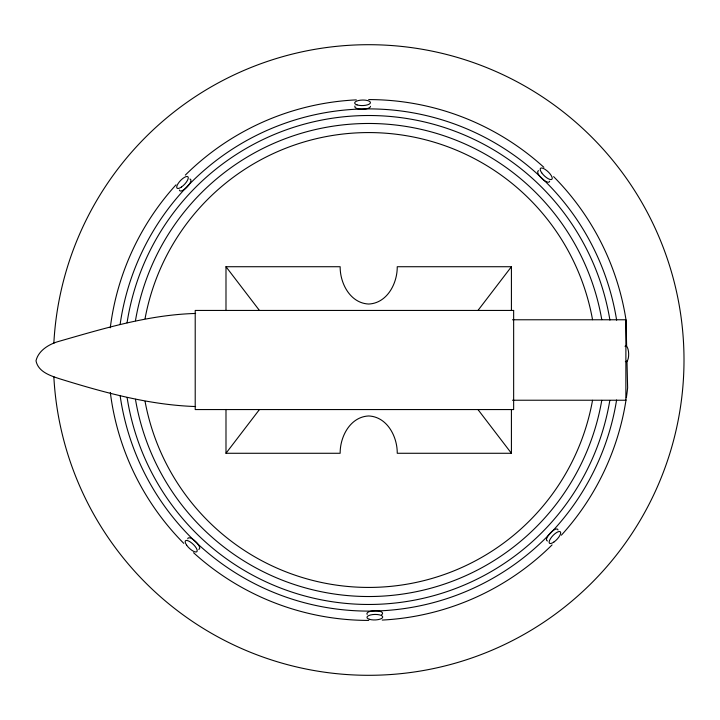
<?xml version="1.0" encoding="UTF-8"?>
<svg xmlns="http://www.w3.org/2000/svg" width="720" height="720" viewBox="0 0 720 720"><rect width="100%" height="100%" fill="white"/><g stroke="black" fill="none" stroke-linecap="round" stroke-linejoin="round"><path stroke-width="1.08" d="M511.416 409.446L511.416 453.276L397.242 453.276C397.404 436.608 387.162 416.808 368.703 415.962C350.244 416.808 340.002 436.608 340.155 453.276L225.99 453.276L259.434 409.563M477.972 310.437L511.416 266.724L397.242 266.724C397.404 283.392 387.162 303.192 368.703 304.038C350.244 303.192 340.002 283.392 340.155 266.724L225.99 266.724L225.99 310.554M195.615 313.461C148.248 314.739 102.546 328.869 57.357 341.802C48.204 344.736 38.331 350.856 36 360.801C38.142 371.745 50.058 375.615 59.319 378.684C103.608 392.4 148.995 405.009 195.615 406.539M512.487 319.77L625.896 319.77L625.869 400.23L512.487 400.23M477.972 409.563L511.416 453.276M225.99 266.724L259.434 310.437M626.634 346.419L626.004 319.851A260.415 260.415 0 0 0 553.608 176.625M626.976 360.855L627.624 387.81A260.415 260.415 0 0 1 626.364 397.719M511.416 266.724L511.416 310.554M225.99 409.446L225.99 453.276M189.9 179.028A7.884 2.763 -46.4 0 1 187.164 186.939A7.884 2.763 -46.4 0 1 179.397 190.044M370.521 106.308A7.884 2.763 -1.4 0 1 361.683 109.26A7.884 2.763 -1.4 0 1 355.014 105.966M53.838 343.368A315.297 315.297 0 0 1 531.126 89.757A315.297 315.297 0 0 1 531.126 630.243A315.297 315.297 0 0 1 53.838 376.632M601.767 400.383A236.538 236.538 0 0 1 135.45 399.267M135.45 320.733A236.538 236.538 0 0 1 601.767 319.617M592.542 400.284A227.439 227.439 0 0 1 145.062 401.391M145.062 318.609A227.439 227.439 0 0 1 592.542 319.716M609.813 400.5A244.494 244.494 0 0 1 127.134 397.692M127.053 322.821A244.494 244.494 0 0 1 609.921 320.112M626.031 399.924A260.415 260.415 0 0 1 561.402 535.167M552.069 544.905A260.415 260.415 0 0 1 382.221 620.064M368.739 620.415A260.415 260.415 0 0 1 193.536 552.699M183.798 543.375A260.415 260.415 0 0 1 110.322 392.463M110.286 327.789A260.415 260.415 0 0 1 176.004 184.833M185.328 175.095A260.415 260.415 0 0 1 356.301 99.882M368.658 99.585A260.415 260.415 0 0 1 543.861 167.301M616.608 399.996A251.118 251.118 0 0 1 120.096 395.442M120.123 324.396A251.118 251.118 0 0 1 616.644 320.193M547.506 540.972A7.884 2.763 -46.4 0 1 550.233 533.061A7.884 2.763 -46.4 0 1 558.009 529.956M187.731 538.803A7.884 2.763 43.6 0 1 195.642 541.539A7.884 2.763 43.6 0 1 198.747 549.306M367.164 614.403A7.884 2.763 -1.4 0 1 375.723 610.74A7.884 2.763 -1.4 0 1 381.618 614.718M549.675 181.197A7.884 2.763 43.6 0 1 541.764 178.461A7.884 2.763 43.6 0 1 538.659 170.694M624.996 346.257A7.884 2.763 88.6 0 1 628.659 353.79A7.884 2.763 88.6 0 1 625.365 361.485M513.648 310.437L195.21 310.437L195.21 409.563L513.648 409.563L513.648 310.437M181.503 186.984A7.884 2.763 -46.4 0 0 187.929 176.778A7.884 2.763 -46.4 0 0 178.038 183.681A7.884 2.763 -46.4 0 0 181.503 186.984M357.03 104.895A7.884 2.763 -1.4 0 0 370.188 103.338A7.884 2.763 -1.4 0 0 360.45 100.188A7.884 2.763 -1.4 0 0 357.03 104.895M553.923 542.025A7.884 2.763 -46.4 0 0 560.349 531.81A7.884 2.763 -46.4 0 0 550.458 538.713A7.884 2.763 -46.4 0 0 553.923 542.025M186.678 545.22A7.884 2.763 43.6 0 0 196.893 551.646A7.884 2.763 43.6 0 0 189.981 541.755A7.884 2.763 43.6 0 0 186.678 545.22M369.324 619.281A7.884 2.763 -1.4 0 0 382.473 617.724A7.884 2.763 -1.4 0 0 372.744 614.574A7.884 2.763 -1.4 0 0 369.324 619.281M541.71 172.809A7.884 2.763 43.6 0 0 551.925 179.235A7.884 2.763 43.6 0 0 545.022 169.335A7.884 2.763 43.6 0 0 541.71 172.809"/></g></svg>
